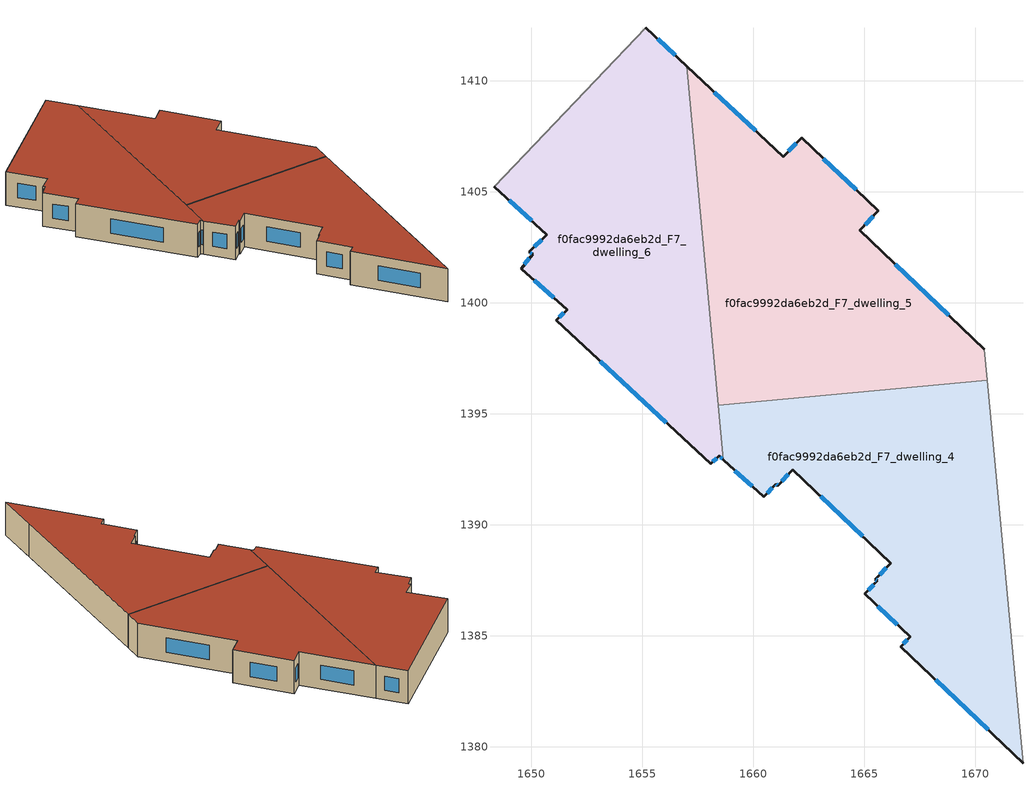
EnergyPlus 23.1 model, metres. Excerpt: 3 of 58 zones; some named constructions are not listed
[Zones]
f0fac9992da6eb2d_F7_dwelling_4
 floor to f0fac9992da6eb2d_F6_dwelling_4 (EU_floor_Construction): 1670.55,1396.52 1672.16,1379.26 1666.66,1384.52 1667.07,1384.95 1665.04,1386.9 1665.59,1387.48 1665.52,1387.55 1666.21,1388.27 1661.79,1392.49 1661.1,1391.77 1661.03,1391.84 1660.47,1391.26 1658.66,1392.92 1658.43,1395.39 z21
 wall outside (EU_wall_Construction): 1658.66,1392.92 1660.47,1391.26 1661.03,1391.84 1661.1,1391.77 1661.79,1392.49 1666.21,1388.27 1665.52,1387.55 1665.59,1387.48 1665.04,1386.9 1667.07,1384.95 1666.66,1384.52 1672.16,1379.26 z21:24
 wall to f0fac9992da6eb2d_F7_dwelling_5 (EU_wall_Construction): 1670.55,1396.52 1658.43,1395.39 z21:24
 wall to f0fac9992da6eb2d_F7_dwelling_2 (EU_wall_Construction): 1672.16,1379.26 1671.85,1382.58 z21:24
 wall to f0fac9992da6eb2d_F7_dwelling_6 (EU_wall_Construction): 1658.43,1395.39 1658.66,1392.92 z21:24
 wall to f0fac9992da6eb2d_F7_dwelling_3 (EU_wall_Construction): 1671.85,1382.58 1670.56,1396.52 z21:24
 window (EU_Window_Construction): 1666.95,1384.83 1666.78,1384.64 / 1665.62,1386.34 1666.49,1385.51 / 1665.43,1387.31 1665.2,1387.06 / 1665.54,1387.53 1665.57,1387.5 / 1666.01,1388.06 1665.71,1387.75 / 1663.05,1391.28 1664.95,1389.48 / 1661.3,1391.97 1661.6,1392.28 / 1661.05,1391.82 1661.08,1391.79 / 1660.63,1391.43 1660.87,1391.67 / 1659.18,1392.45 1659.96,1391.73 / 1668.23,1383.02 1670.59,1380.76 z21.86:23.14
 roof outside (EU_roof_Construction): 1672.16,1379.26 1670.55,1396.52 1658.43,1395.39 1658.66,1392.92 1660.47,1391.26 1661.03,1391.84 1661.1,1391.77 1661.79,1392.49 1666.21,1388.27 1665.52,1387.55 1665.59,1387.48 1665.04,1386.9 1667.07,1384.95 1666.66,1384.52 z24
f0fac9992da6eb2d_F7_dwelling_5
 floor to f0fac9992da6eb2d_F6_dwelling_5 (EU_floor_Construction): 1665.64,1404.14 1664.81,1403.27 1670.43,1397.91 1670.55,1396.52 1658.43,1395.39 1657.01,1410.67 1661.36,1406.58 1662.19,1407.45 z21
 wall outside (EU_wall_Construction): 1670.43,1397.91 1664.81,1403.27 1665.64,1404.14 1662.19,1407.45 1661.36,1406.58 1657.01,1410.67 z21:24
 wall to f0fac9992da6eb2d_F7_dwelling_3 (EU_wall_Construction): 1670.56,1396.52 1670.43,1397.91 z21:24
 wall to f0fac9992da6eb2d_F7_dwelling_6 (EU_wall_Construction): 1657.01,1410.67 1658.43,1395.39 z21:24
 window (EU_Window_Construction): 1668.82,1399.44 1666.42,1401.74 / 1660.12,1407.75 1658.25,1409.5 / 1661.95,1407.2 1661.59,1406.83 / 1664.66,1405.09 1663.17,1406.5 / 1665.05,1403.52 1665.41,1403.89 z21.86:23.14
 roof outside (EU_roof_Construction): 1670.55,1396.52 1670.43,1397.91 1664.81,1403.27 1665.64,1404.14 1662.19,1407.45 1661.36,1406.58 1657.01,1410.67 1658.43,1395.39 z24
f0fac9992da6eb2d_F7_dwelling_6
 floor to f0fac9992da6eb2d_F6_dwelling_6 (EU_floor_Construction): 1657.01,1410.67 1658.66,1392.92 1658.47,1393.1 1658.09,1392.75 1651.13,1399.21 1651.62,1399.7 1649.55,1401.54 1650.07,1402.19 1649.93,1402.29 1650.71,1403.08 1648.33,1405.23 1655.18,1412.39 z21
 wall outside (EU_wall_Construction): 1648.33,1405.23 1650.71,1403.08 1649.93,1402.29 1650.07,1402.19 1649.55,1401.54 1651.62,1399.7 1651.13,1399.21 1658.09,1392.75 1658.47,1393.1 1658.66,1392.92 / 1657.01,1410.67 1655.18,1412.39 z21:24
 wall adiabatic (EU_wall_Construction): 1655.18,1412.39 1648.33,1405.23 z21:24
 window (EU_Window_Construction): 1651.48,1399.56 1651.27,1399.35 / 1650.14,1401.02 1651.03,1400.23 / 1649.92,1402.01 1649.7,1401.73 / 1649.97,1402.26 1650.03,1402.22 / 1650.49,1402.85 1650.15,1402.52 / 1649.01,1404.62 1650.03,1403.69 / 1656.49,1411.16 1655.7,1411.9 / 1658.52,1393.05 1658.61,1392.97 / 1658.2,1392.85 1658.36,1393 / 1653.12,1397.36 1656.1,1394.59 z21.86:23.14
 roof outside (EU_roof_Construction): 1658.66,1392.92 1657.01,1410.67 1655.18,1412.39 1648.33,1405.23 1650.71,1403.08 1649.93,1402.29 1650.07,1402.19 1649.55,1401.54 1651.62,1399.7 1651.13,1399.21 1658.09,1392.75 1658.47,1393.1 z24
[SCHEDULE:FILE] Column Number=1; Rows to Skip at Top=0; Number of Hours of Data=8760; Column Separator=Comma; Interpolate to Timestep=No; Minutes per Item=60; Adjust Schedule for Daylight Savings=Yes
Name | File
EU_Step8_GainSchedule_f0fac9992da6eb2d_F1_dwelling_5_f000 | ../../schedules/f0fac9992da6eb2d/f0fac9992da6eb2d_F1_dwelling_5_f000_gain.csv
EU_Step8_GainSchedule_f0fac9992da6eb2d_F1_dwelling_6_f000 | ../../schedules/f0fac9992da6eb2d/f0fac9992da6eb2d_F1_dwelling_6_f000_gain.csv
EU_Step8_GainSchedule_f0fac9992da6eb2d_F1_dwelling_7_f000 | ../../schedules/f0fac9992da6eb2d/f0fac9992da6eb2d_F1_dwelling_7_f000_gain.csv
EU_Step8_GainSchedule_f0fac9992da6eb2d_F2_dwelling_0_f000 | ../../schedules/f0fac9992da6eb2d/f0fac9992da6eb2d_F2_dwelling_0_f000_gain.csv
EU_Step8_GainSchedule_f0fac9992da6eb2d_F2_dwelling_1_f000 | ../../schedules/f0fac9992da6eb2d/f0fac9992da6eb2d_F2_dwelling_1_f000_gain.csv
EU_Step8_GainSchedule_f0fac9992da6eb2d_F2_dwelling_2_f000 | ../../schedules/f0fac9992da6eb2d/f0fac9992da6eb2d_F2_dwelling_2_f000_gain.csv
EU_Step8_GainSchedule_f0fac9992da6eb2d_F2_dwelling_3_f000 | ../../schedules/f0fac9992da6eb2d/f0fac9992da6eb2d_F2_dwelling_3_f000_gain.csv
EU_Step8_GainSchedule_f0fac9992da6eb2d_F2_dwelling_4_f000 | ../../schedules/f0fac9992da6eb2d/f0fac9992da6eb2d_F2_dwelling_4_f000_gain.csv
EU_Step8_GainSchedule_f0fac9992da6eb2d_F2_dwelling_5_f000 | ../../schedules/f0fac9992da6eb2d/f0fac9992da6eb2d_F2_dwelling_5_f000_gain.csv
EU_Step8_GainSchedule_f0fac9992da6eb2d_F2_dwelling_6_f000 | ../../schedules/f0fac9992da6eb2d/f0fac9992da6eb2d_F2_dwelling_6_f000_gain.csv
